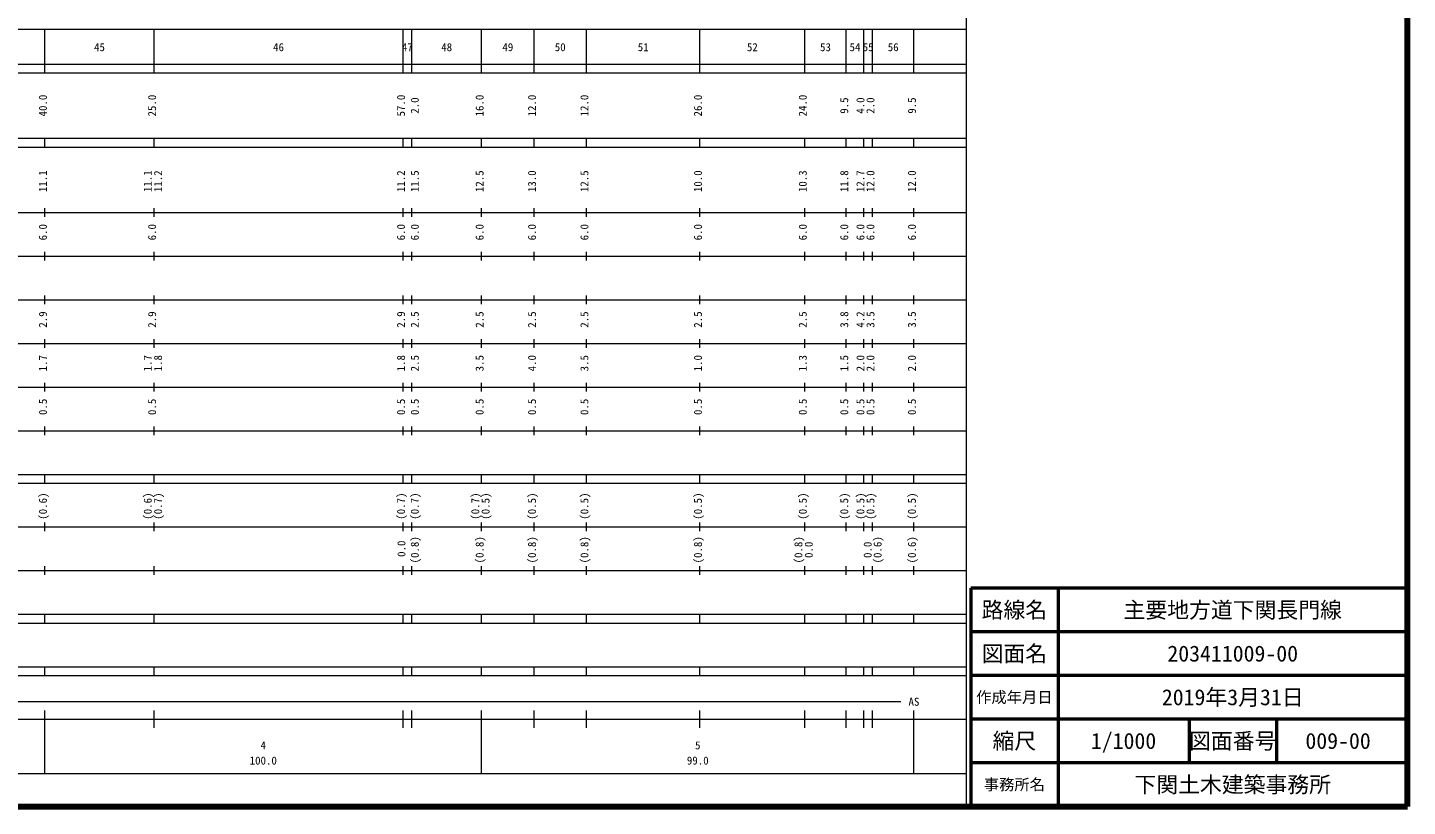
# Model space of a CAD drawing. Units: millimetres on the paper, enlarged 1000 times. Extents: x 40000 to 680000, y 20000 to 380000.
# Drawn here: x 364034 to 680000, y 20000 to 198357 of the extents above; entities that cross this region are included whole.
import ezdxf
from ezdxf.enums import TextEntityAlignment as Align

# ---------------------------------------------------------------- set-up
doc = ezdxf.new("R2010")
doc.units = ezdxf.units.MM
doc.header["$LTSCALE"] = 1000
for name, color, linetype, lineweight in [('M-TTL', 2, 'Continuous', 140), ('M-TTL-BAND', 7, 'Continuous', 13), ('M-TTL-FRAM', 2, 'Continuous', 50), ('M-TTL-LINE', 7, 'Continuous', 50)]:
    doc.layers.add(name, color=color, linetype=linetype, lineweight=lineweight)
doc.layers.add('M-TTL-TXT', color=7, linetype='Continuous')
doc.styles.add('ＭＳ ゴシック', font='')
doc.styles.get('ＭＳ ゴシック').set_extended_font_data('MS Gothic')

msp = doc.modelspace()

# ---------------------------------------------------------------- linework, layer by layer
at = {"layer": 'M-TTL'}
for p, q in [((680000, 20000), (680000, 380000)), ((40000, 20000), (680000, 20000))]:
    msp.add_line(p, q, dxfattribs=at)
at = {"layer": 'M-TTL-BAND'}
for p, q in [((579000, 20000), (579000, 370000)), ((68000, 198000), (579000, 198000)), ((368000, 188000), (368000, 198000)), ((393000, 188000), (393000, 198000)), ((450000, 188000), (450000, 198000)), ((452000, 188000), (452000, 198000)), ((468000, 188000), (468000, 198000)), ((480000, 188000), (480000, 198000)), ((492000, 188000), (492000, 198000)), ((518000, 188000), (518000, 198000)), ((542000, 188000), (542000, 198000)), ((551500, 188000), (551500, 198000)), ((555500, 188000), (555500, 198000)), ((557500, 188000), (557500, 198000)), ((567000, 188000), (567000, 198000)), ((40000, 190000), (579000, 190000)), ((40000, 188000), (579000, 188000)), ((40000, 173000), (579000, 173000)), ((40000, 171000), (579000, 171000)), ((368000, 171000), (368000, 173000)), ((393000, 171000), (393000, 173000)), ((450000, 171000), (450000, 173000)), ((452000, 171000), (452000, 173000)), ((468000, 171000), (468000, 173000)), ((480000, 171000), (480000, 173000)), ((492000, 171000), (492000, 173000)), ((518000, 171000), (518000, 173000)), ((542000, 171000), (542000, 173000)), ((551500, 171000), (551500, 173000)), ((555500, 171000), (555500, 173000)), ((557500, 171000), (557500, 173000)), ((567000, 171000), (567000, 173000)), ((40000, 156000), (579000, 156000)), ((368000, 155000), (368000, 157000)), ((393000, 155000), (393000, 157000)), ((450000, 155000), (450000, 157000)), ((452000, 155000), (452000, 157000)), ((468000, 155000), (468000, 157000)), ((480000, 155000), (480000, 157000)), ((492000, 155000), (492000, 157000)), ((518000, 155000), (518000, 157000)), ((542000, 155000), (542000, 157000)), ((551500, 155000), (551500, 157000)), ((555500, 155000), (555500, 157000)), ((557500, 155000), (557500, 157000)), ((567000, 155000), (567000, 157000)), ((46000, 146000), (579000, 146000)), ((368000, 145000), (368000, 147000)), ((393000, 145000), (393000, 147000)), ((450000, 145000), (450000, 147000)), ((452000, 145000), (452000, 147000)), ((468000, 145000), (468000, 147000)), ((480000, 145000), (480000, 147000)), ((492000, 145000), (492000, 147000)), ((518000, 145000), (518000, 147000)), ((542000, 145000), (542000, 147000)), ((551500, 145000), (551500, 147000)), ((555500, 145000), (555500, 147000)), ((557500, 145000), (557500, 147000)), ((567000, 145000), (567000, 147000)), ((52000, 136000), (579000, 136000)), ((368000, 135000), (368000, 137000)), ((393000, 135000), (393000, 137000)), ((450000, 135000), (450000, 137000)), ((452000, 135000), (452000, 137000)), ((468000, 135000), (468000, 137000)), ((480000, 135000), (480000, 137000)), ((492000, 135000), (492000, 137000)), ((518000, 135000), (518000, 137000)), ((542000, 135000), (542000, 137000)), ((551500, 135000), (551500, 137000)), ((555500, 135000), (555500, 137000)), ((557500, 135000), (557500, 137000)), ((567000, 135000), (567000, 137000)), ((368000, 125000), (368000, 127000)), ((393000, 125000), (393000, 127000)), ((450000, 125000), (450000, 127000)), ((452000, 125000), (452000, 127000)), ((468000, 125000), (468000, 127000)), ((480000, 125000), (480000, 127000)), ((492000, 125000), (492000, 127000)), ((518000, 125000), (518000, 127000)), ((542000, 125000), (542000, 127000)), ((551500, 125000), (551500, 127000)), ((555500, 125000), (555500, 127000)), ((557500, 125000), (557500, 127000)), ((567000, 125000), (567000, 127000)), ((46000, 126000), (579000, 126000)), ((368000, 115000), (368000, 117000)), ((393000, 115000), (393000, 117000)), ((450000, 115000), (450000, 117000)), ((452000, 115000), (452000, 117000)), ((468000, 115000), (468000, 117000)), ((480000, 115000), (480000, 117000)), ((492000, 115000), (492000, 117000)), ((518000, 115000), (518000, 117000)), ((542000, 115000), (542000, 117000)), ((551500, 115000), (551500, 117000)), ((555500, 115000), (555500, 117000)), ((557500, 115000), (557500, 117000)), ((567000, 115000), (567000, 117000)), ((52000, 116000), (579000, 116000)), ((46000, 106000), (579000, 106000)), ((368000, 105000), (368000, 107000)), ((393000, 105000), (393000, 107000)), ((450000, 105000), (450000, 107000)), ((452000, 105000), (452000, 107000)), ((468000, 105000), (468000, 107000)), ((480000, 105000), (480000, 107000)), ((492000, 105000), (492000, 107000)), ((518000, 105000), (518000, 107000)), ((542000, 105000), (542000, 107000)), ((551500, 105000), (551500, 107000)), ((555500, 105000), (555500, 107000)), ((557500, 105000), (557500, 107000)), ((567000, 105000), (567000, 107000)), ((40000, 96000), (579000, 96000)), ((368000, 94000), (368000, 96000)), ((393000, 94000), (393000, 96000)), ((450000, 94000), (450000, 96000)), ((452000, 94000), (452000, 96000)), ((468000, 94000), (468000, 96000)), ((480000, 94000), (480000, 96000)), ((492000, 94000), (492000, 96000)), ((518000, 94000), (518000, 96000)), ((542000, 94000), (542000, 96000)), ((551500, 94000), (551500, 96000)), ((555500, 94000), (555500, 96000)), ((557500, 94000), (557500, 96000)), ((567000, 94000), (567000, 96000)), ((40000, 94000), (579000, 94000)), ((49000, 84000), (579000, 84000)), ((368000, 83000), (368000, 85000)), ((393000, 83000), (393000, 85000)), ((450000, 83000), (450000, 85000)), ((452000, 83000), (452000, 85000)), ((468000, 83000), (468000, 85000)), ((480000, 83000), (480000, 85000)), ((492000, 83000), (492000, 85000)), ((518000, 83000), (518000, 85000)), ((542000, 83000), (542000, 85000)), ((551500, 83000), (551500, 85000)), ((555500, 83000), (555500, 85000)), ((557500, 83000), (557500, 85000)), ((567000, 83000), (567000, 85000)), ((40000, 74000), (579000, 74000)), ((368000, 73000), (368000, 75000)), ((393000, 73000), (393000, 75000)), ((450000, 73000), (450000, 75000)), ((452000, 73000), (452000, 75000)), ((468000, 73000), (468000, 75000)), ((480000, 73000), (480000, 75000)), ((492000, 73000), (492000, 75000)), ((518000, 73000), (518000, 75000)), ((542000, 73000), (542000, 75000)), ((551500, 73000), (551500, 75000)), ((555500, 73000), (555500, 75000)), ((557500, 73000), (557500, 75000)), ((567000, 73000), (567000, 75000)), ((40000, 64000), (579000, 64000)), ((368000, 62000), (368000, 64000)), ((393000, 62000), (393000, 64000)), ((450000, 62000), (450000, 64000)), ((452000, 62000), (452000, 64000)), ((468000, 62000), (468000, 64000)), ((480000, 62000), (480000, 64000)), ((492000, 62000), (492000, 64000)), ((518000, 62000), (518000, 64000)), ((542000, 62000), (542000, 64000)), ((551500, 62000), (551500, 64000)), ((555500, 62000), (555500, 64000)), ((557500, 62000), (557500, 64000)), ((567000, 62000), (567000, 64000)), ((40000, 62000), (579000, 62000)), ((40000, 52000), (579000, 52000)), ((368000, 50000), (368000, 52000)), ((393000, 50000), (393000, 52000)), ((450000, 50000), (450000, 52000)), ((452000, 50000), (452000, 52000)), ((468000, 50000), (468000, 52000)), ((480000, 50000), (480000, 52000)), ((492000, 50000), (492000, 52000)), ((518000, 50000), (518000, 52000)), ((542000, 50000), (542000, 52000)), ((551500, 50000), (551500, 52000)), ((555500, 50000), (555500, 52000)), ((557500, 50000), (557500, 52000)), ((567000, 50000), (567000, 52000)), ((40000, 50000), (579000, 50000)), ((71000, 44000), (564000, 44000)), ((368000, 27500), (368000, 42000)), ((393000, 38000), (393000, 42000)), ((450000, 38000), (450000, 42000)), ((452000, 38000), (452000, 42000)), ((468000, 27500), (468000, 42000)), ((480000, 38000), (480000, 42000)), ((492000, 38000), (492000, 42000)), ((518000, 38000), (518000, 42000)), ((542000, 38000), (542000, 42000)), ((551500, 38000), (551500, 42000)), ((555500, 38000), (555500, 42000)), ((557500, 38000), (557500, 42000)), ((567000, 27500), (567000, 42000)), ((40000, 40000), (579000, 40000)), ((68000, 27500), (579000, 27500))]:
    msp.add_line(p, q, dxfattribs=at)
at = {"layer": 'M-TTL-FRAM'}
for p, q in [((680000, 70000), (580000, 70000)), ((580000, 70000), (580000, 20000))]:
    msp.add_line(p, q, dxfattribs=at)
at = {"layer": 'M-TTL-LINE'}
for p, q in [((600000, 70000), (600000, 20000)), ((680000, 60000), (580000, 60000)), ((680000, 50000), (580000, 50000)), ((680000, 40000), (580000, 40000)), ((630000, 40000), (630000, 30000)), ((650000, 40000), (650000, 30000)), ((680000, 30000), (580000, 30000))]:
    msp.add_line(p, q, dxfattribs=at)

# ---------------------------------------------------------------- texts
at = {"layer": 'M-TTL-BAND', "style": 'ＭＳ ゴシック'}
for s, p in [('45', (380500, 192405)), ('46', (421500, 192405)), ('47', (451000, 192405)), ('48', (460000, 192405)), ('49', (474000, 192405)), ('50', (486000, 192405)), ('51', (505000, 192405)), ('52', (530000, 192405)), ('53', (546750, 192405)), ('54', (553500, 192405)), ('55', (556500, 192405)), ('56', (562250, 192405)), ('AS', (567000, 42500)), ('4', (418000, 32523)), ('5', (517500, 32523)), ('100.0', (418000, 29033)), ('99.0', (517500, 29033))]:
    msp.add_text(s, height=1833, dxfattribs=at).set_placement(p, align=Align.BOTTOM_CENTER)
for s, p in [('40.0', (369000, 180500)), ('25.0', (394000, 180500)), ('57.0', (451000, 180500)), ('2.0', (454159, 180500)), ('16.0', (469000, 180500)), ('12.0', (481000, 180500)), ('12.0', (493000, 180500)), ('26.0', (519000, 180500)), ('24.0', (543000, 180500)), ('9.5', (552500, 180500)), ('4.0', (556203, 180500)), ('2.0', (558500, 180500)), ('9.5', (568000, 180500)), ('11.1', (369000, 163174)), ('11.1', (393000, 163174)), ('11.2', (395370, 163174)), ('11.2', (451000, 163174)), ('11.5', (454159, 163174)), ('12.5', (469000, 163174)), ('13.0', (481000, 163174)), ('12.5', (493000, 163174)), ('10.0', (519000, 163174)), ('10.3', (543000, 163174)), ('11.8', (552500, 163174)), ('12.7', (556203, 163174)), ('12.0', (558500, 163174)), ('12.0', (568000, 163174)), ('6.0', (369000, 151500)), ('6.0', (394000, 151500)), ('6.0', (451000, 151500)), ('6.0', (454159, 151500)), ('6.0', (469000, 151500)), ('6.0', (481000, 151500)), ('6.0', (493000, 151500)), ('6.0', (519000, 151500)), ('6.0', (543000, 151500)), ('6.0', (552500, 151500)), ('6.0', (556203, 151500)), ('6.0', (558500, 151500)), ('6.0', (568000, 151500)), ('2.9', (369000, 131500)), ('2.9', (394000, 131500)), ('2.9', (451000, 131500)), ('2.5', (454159, 131500)), ('2.5', (469000, 131500)), ('2.5', (481000, 131500)), ('2.5', (493000, 131500)), ('2.5', (519000, 131500)), ('2.5', (543000, 131500)), ('3.8', (552500, 131500)), ('4.2', (556203, 131500)), ('3.5', (558500, 131500)), ('3.5', (568000, 131500)), ('1.7', (369000, 121500)), ('1.7', (393000, 121500)), ('1.8', (395370, 121500)), ('1.8', (451000, 121500)), ('4.0', (481000, 121500)), ('1.0', (519000, 121500)), ('2.0', (556203, 121500)), ('2.0', (558500, 121500)), ('2.0', (568000, 121500)), ('2.5', (454159, 121500)), ('3.5', (469000, 121500)), ('3.5', (493000, 121500)), ('1.3', (543000, 121500)), ('1.5', (552500, 121500)), ('0.5', (369000, 111500)), ('0.5', (394000, 111500)), ('0.5', (451000, 111500)), ('0.5', (454159, 111500)), ('0.5', (469000, 111500)), ('0.5', (481000, 111500)), ('0.5', (493000, 111500)), ('0.5', (519000, 111500)), ('0.5', (543000, 111500)), ('0.5', (552500, 111500)), ('0.5', (556203, 111500)), ('0.5', (558500, 111500)), ('0.5', (568000, 111500)), ('(0.6)', (369000, 88764)), ('(0.6)', (393000, 88764)), ('(0.7)', (395370, 88764)), ('(0.7)', (451000, 88764)), ('(0.7)', (454159, 88764)), ('(0.7)', (468000, 88764)), ('(0.5)', (470370, 88764)), ('(0.5)', (481000, 88764)), ('(0.5)', (493000, 88764)), ('(0.5)', (519000, 88764)), ('(0.5)', (543000, 88764)), ('(0.5)', (552500, 88764)), ('(0.5)', (556203, 88764)), ('(0.5)', (558500, 88764)), ('(0.5)', (568000, 88764)), ('0.0', (451101, 79010)), ('(0.8)', (454159, 78764)), ('(0.8)', (469000, 78764)), ('(0.8)', (481000, 78764)), ('(0.8)', (493000, 78764)), ('(0.8)', (519000, 78764)), ('(0.8)', (542000, 78764)), ('0.0', (544370, 78764)), ('0.0', (557857, 78764)), ('(0.6)', (560133, 78764)), ('(0.6)', (568000, 78764))]:
    msp.add_text(s, height=1833, rotation=90, dxfattribs=at).set_placement(p, align=Align.BOTTOM_CENTER)
at = {"layer": 'M-TTL-TXT', "style": 'ＭＳ ゴシック'}
for s, height, p in [('路線名', 3666, (590000, 65000)), ('路線名', 3666, (590000, 65000)), ('主要地方道下関長門線', 3666, (640000, 65000)), ('図面名', 3666, (590000, 55000)), ('図面名', 3666, (590000, 55000)), ('203411009-00', 3666, (640000, 55000)), ('作成年月日', 2566, (590000, 45000)), ('作成年月日', 2566, (590000, 45000)), ('2019年3月31日', 3666, (640000, 45000)), ('縮尺', 3666, (590000, 35000)), ('縮尺', 3666, (590000, 35000)), ('1/1000', 3666, (615000, 35000)), ('図面番号', 3666, (640000, 35000)), ('図面番号', 3666, (640000, 35000)), ('009-00', 3666, (664125, 35000)), ('事務所名', 2566, (590000, 25000)), ('事務所名', 2566, (590000, 25000)), ('下関土木建築事務所', 3666, (640000, 25000))]:
    msp.add_text(s, height=height, dxfattribs=at).set_placement(p, align=Align.MIDDLE_CENTER)

doc.saveas('drawing.dxf')
